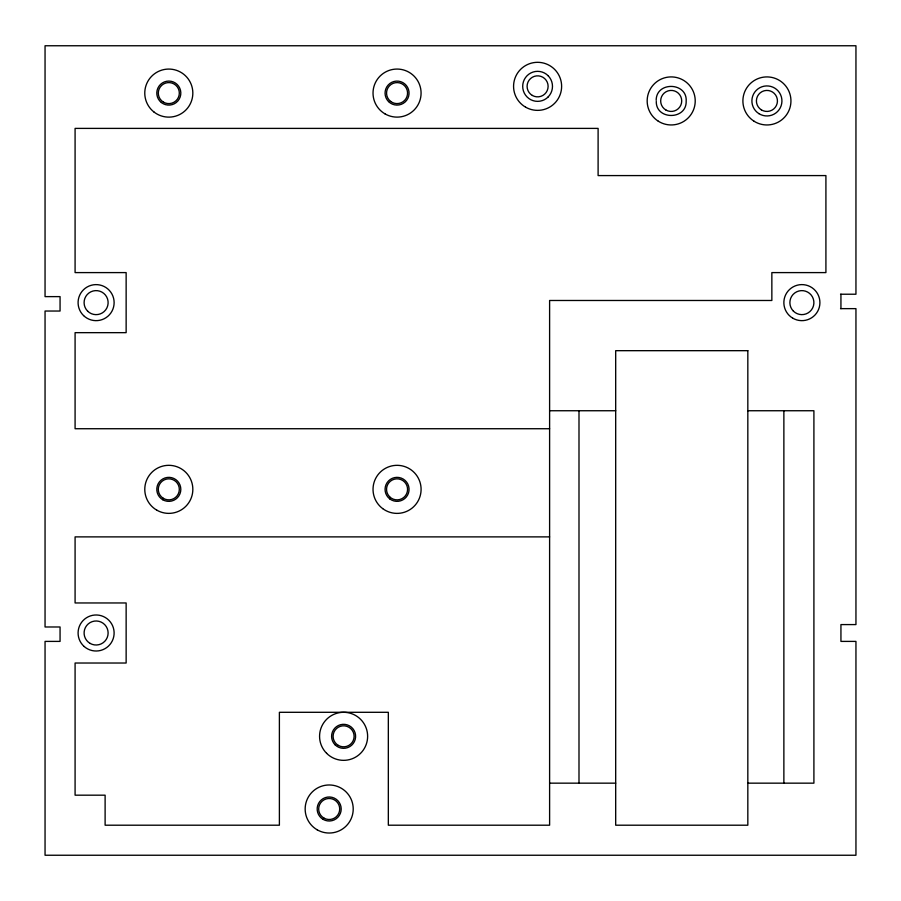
<?xml version="1.0" encoding="UTF-8"?>
<svg xmlns="http://www.w3.org/2000/svg" width="901" height="901" viewBox="0 0 901 901"><rect width="100%" height="100%" fill="white"/><g stroke="black" fill="none" stroke-linecap="round" stroke-linejoin="round"><path stroke-width="1.35" d="M656.176 100.27C656.21 81.135 687.474 82.182 686.168 101.239C686.765 120.103 655.804 120.238 656.277 101.396M840.532 294.222L855.95 294.222L855.95 45.76L45.05 45.76L45.05 296.62L60.063 296.62L60.063 311.036L45.05 311.036L45.05 626.983L60.063 626.983L60.063 641.399L45.05 641.399L45.05 855.24L855.95 855.24L855.95 641.399L840.937 641.399L840.937 624.584L855.95 624.584L855.95 308.638L840.532 308.638M549.61 410.743L615.687 410.743M747.83 410.743L813.907 410.743L813.907 783.16L747.83 783.16M549.61 428.73L75.087 428.73L75.087 332.66L126.14 332.66L126.14 272.598L75.087 272.598L75.087 128.392L598.106 128.392L598.106 175.582L825.913 175.582L825.913 272.598L771.853 272.598L771.853 300.483L549.61 300.483L549.61 825.203L388.331 825.203L388.331 712.297L279.389 712.297L279.389 825.203L105.113 825.203L105.113 795.178L75.087 795.178L75.087 663.023L126.14 663.023L126.14 602.96L75.087 602.96L75.087 536.883L549.61 536.883M549.61 783.16L615.687 783.16M840.937 294.222L840.937 308.638M783.87 410.743L783.87 783.16M578.994 410.743L578.994 783.16M548.135 75.729A14.821 14.821 0 0 0 527.062 75.729A15.092 15.092 0 0 0 527.062 96.959A14.821 14.821 0 0 0 548.135 96.97M548.123 75.729A15.092 15.092 0 0 1 548.123 96.959M747.83 350.68L615.687 350.68L615.687 825.203L747.83 825.203L747.83 350.68M326.613 753.304A24.023 24.023 0 0 0 366.808 742.537A24.023 24.023 0 0 0 337.379 713.108A24.023 24.023 0 0 0 326.613 753.304M754.148 121.286A24.023 24.023 0 0 0 790.932 101.813A24.023 24.023 0 0 0 755.68 79.705A24.023 24.023 0 0 0 754.148 121.286M758.935 113.661A15.013 15.013 0 0 0 781.922 101.486A15.013 15.013 0 0 0 759.892 87.667A15.013 15.013 0 0 0 758.935 113.661M382.677 508.603A24.023 24.023 0 0 0 420.925 492.183A24.023 24.023 0 0 0 387.576 467.281A24.023 24.023 0 0 0 382.677 508.603M156.797 510.157A24.023 24.023 0 0 0 192.837 489.356A24.023 24.023 0 0 0 156.797 468.543A24.023 24.023 0 0 0 156.797 510.157M153.891 111.938A24.023 24.023 0 0 0 192.577 96.587A24.023 24.023 0 0 0 159.95 70.762A24.023 24.023 0 0 0 153.891 111.938M385.042 113.898A24.023 24.023 0 0 0 421.082 93.096A24.023 24.023 0 0 0 385.042 72.283A24.023 24.023 0 0 0 385.042 113.898M389.874 498.974A12.017 12.017 0 0 0 408.986 490.775A12.017 12.017 0 0 0 392.318 478.318A12.017 12.017 0 0 0 389.874 498.974M389.626 496.789A10.508 10.508 0 0 0 407.218 492.07A10.508 10.508 0 0 0 394.334 479.197A10.508 10.508 0 0 0 389.626 496.789M162.799 499.762A12.017 12.017 0 0 0 180.819 489.356A12.017 12.017 0 0 0 162.799 478.949A12.017 12.017 0 0 0 162.799 499.762M161.347 102.511A12.017 12.017 0 0 0 180.696 94.842A12.017 12.017 0 0 0 164.376 81.923A12.017 12.017 0 0 0 161.347 102.511M388.568 101.588A12.017 12.017 0 0 0 408.66 96.204A12.017 12.017 0 0 0 393.951 81.495A12.017 12.017 0 0 0 388.568 101.588M163.205 498.253A10.508 10.508 0 0 0 179.31 489.761A10.508 10.508 0 0 0 163.903 480.053A10.508 10.508 0 0 0 163.205 498.253M163.554 102.196A10.508 10.508 0 0 0 179.322 93.096A10.508 10.508 0 0 0 163.554 83.996A10.508 10.508 0 0 0 163.554 102.196M761.345 109.843A10.508 10.508 0 0 0 777.428 101.306A10.508 10.508 0 0 0 761.987 91.654A10.508 10.508 0 0 0 761.345 109.843M390.662 101.43A10.508 10.508 0 0 0 407.477 94.47A10.508 10.508 0 0 0 393.039 83.388A10.508 10.508 0 0 0 390.662 101.43M335.104 744.812A12.017 12.017 0 0 0 355.208 739.428A12.017 12.017 0 0 0 340.488 724.719A12.017 12.017 0 0 0 335.104 744.812M338.348 745.42A10.508 10.508 0 0 0 354.116 736.32A10.508 10.508 0 0 0 338.348 727.22A10.508 10.508 0 0 0 338.348 745.42M317.175 829.81A24.023 24.023 0 0 0 353.215 808.997A24.023 24.023 0 0 0 317.175 788.195A24.023 24.023 0 0 0 317.175 829.81M323.177 819.403A12.017 12.017 0 0 0 341.197 808.997A12.017 12.017 0 0 0 323.177 798.59A12.017 12.017 0 0 0 323.177 819.403M323.932 818.097A10.508 10.508 0 0 0 339.7 808.997A10.508 10.508 0 0 0 323.932 799.897A10.508 10.508 0 0 0 323.932 818.097M658.271 121.184A24.023 24.023 0 0 0 695.2 101.993A24.023 24.023 0 0 0 660.118 79.615A24.023 24.023 0 0 0 658.271 121.184M665.94 110.035A10.508 10.508 0 0 0 681.708 100.935A10.508 10.508 0 0 0 665.94 91.823A10.508 10.508 0 0 0 665.94 110.035M525.587 107.151A24.023 24.023 0 0 0 561.627 86.35A24.023 24.023 0 0 0 525.587 65.536A24.023 24.023 0 0 0 525.587 107.151M532.345 95.45A10.508 10.508 0 0 0 548.112 86.35A10.508 10.508 0 0 0 532.345 77.249A10.508 10.508 0 0 0 532.345 95.45M792.677 318.121A18.02 18.02 0 0 0 819.91 302.86A18.02 18.02 0 0 0 793.083 286.901A18.02 18.02 0 0 0 792.677 318.121M84.176 646.501A18.02 18.02 0 0 0 113.763 636.579A18.02 18.02 0 0 0 90.382 615.912A18.02 18.02 0 0 0 84.176 646.501M90.1 643.404A12.017 12.017 0 0 0 108.12 632.998A12.017 12.017 0 0 0 90.1 622.591A12.017 12.017 0 0 0 90.1 643.404M83.59 315.598A18.02 18.02 0 0 0 113.594 306.982A18.02 18.02 0 0 0 91.136 285.313A18.02 18.02 0 0 0 83.59 315.598M87.611 311.127A12.017 12.017 0 0 0 107.715 305.743A12.017 12.017 0 0 0 92.994 291.023A12.017 12.017 0 0 0 87.611 311.127M793.398 311.127A12.017 12.017 0 0 0 813.49 305.743A12.017 12.017 0 0 0 798.782 291.023A12.017 12.017 0 0 0 793.398 311.127"/></g></svg>
